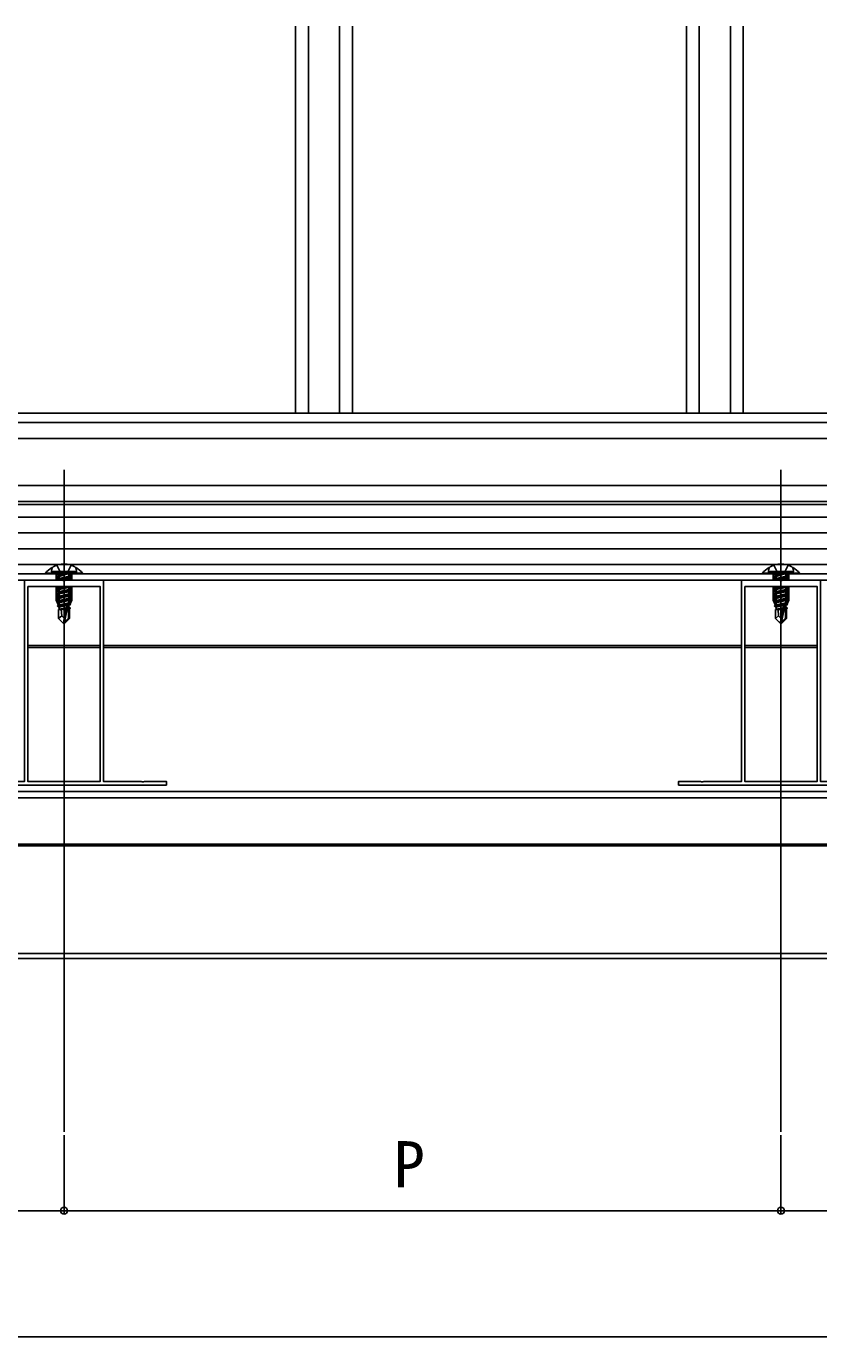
# Model space of a CAD drawing. Units: millimetres, scale not verified. Extents: x -875 to 875, y -1304 to 1296.
# Drawn here: x 259 to 510.5, y -1047.2 to -631.5 of the extents above; entities that cross this region are included whole.
import ezdxf
from ezdxf.enums import TextEntityAlignment as Align

# ---------------------------------------------------------------- set-up
doc = ezdxf.new("R2010")
doc.units = ezdxf.units.MM
doc.header["$LTSCALE"] = 8
for name, color, linetype in [('0-3_YKK_11', 7, 'Continuous'), ('0-5_YKK_12', 2, 'Continuous'), ('0-6_YKK_13', 4, 'Continuous'), ('0-7_YKK_D', 6, 'Continuous')]:
    doc.layers.add(name, color=color, linetype=linetype)
doc.styles.add('ＭＳ ゴシック', font='')
doc.styles.get('ＭＳ ゴシック').set_extended_font_data('MS Gothic')

msp = doc.modelspace()

# ---------------------------------------------------------------- linework, layer by layer
at = {"layer": '0-3_YKK_11'}
for points in [[(303.5, -872.2), (238.5, -872.2), (238.5, -871), (245.542, -871), (245.725, -871.12), (246.275, -871.12), (246.458, -871), (258.5, -871), (258.5, -807.2), (270.542, -807.2), (270.725, -807.32), (271.275, -807.32), (271.458, -807.2), (283.5, -807.2), (283.5, -871), (295.542, -871), (295.725, -871.12), (296.275, -871.12), (296.458, -871), (303.5, -871)], [(259.5, -809.2), (259.5, -871), (282.5, -871), (282.5, -809.2)], [(531, -872.2), (466, -872.2), (466, -871), (473.042, -871), (473.225, -871.12), (473.775, -871.12), (473.958, -871), (486, -871), (486, -807.2), (498.042, -807.2), (498.225, -807.32), (498.775, -807.32), (498.958, -807.2), (511, -807.2), (511, -871), (523.042, -871), (523.225, -871.12), (523.775, -871.12), (523.958, -871), (531, -871)], [(487, -809.2), (487, -871), (510, -871), (510, -809.2)]]:
    msp.add_lwpolyline(points, close=True, dxfattribs=at)
at = {"layer": '0-5_YKK_12'}
for p, q in [((344.5, -631.458), (344.5, -754.2)), ((348.557, -631.458), (348.557, -754.2)), ((358.443, -631.458), (358.443, -754.2)), ((362.5, -631.458), (362.5, -754.2)), ((468.5, -631.458), (468.5, -754.2)), ((472.557, -631.458), (472.557, -754.2)), ((482.443, -631.458), (482.443, -754.2)), ((486.5, -631.458), (486.5, -754.2)), ((-618.5, -754.2), (705.5, -754.2)), ((791.221, -757.2), (-861.589, -757.2)), ((-571.832, -762.2), (658.832, -762.2)), ((271, -772.2), (271, -982.2)), ((498.5, -772.2), (498.5, -982.2)), ((-573.5, -783.2), (660.5, -783.2)), ((-573.75, -802.2), (660.75, -802.2)), ((271, -801.7), (271, -815.7)), ((498.5, -801.7), (498.5, -815.7)), ((-584, -805.2), (671, -805.2)), ((-593, -807.2), (680, -807.2)), ((259.5, -827.9), (282.5, -827.9)), ((259.5, -828.5), (282.5, -828.5)), ((283.5, -827.9), (486, -827.9)), ((283.5, -828.5), (486, -828.5)), ((487, -827.9), (510, -827.9)), ((487, -828.5), (510, -828.5)), ((644.796, -874.2), (-557.804, -874.2)), ((644.796, -876.2), (-557.804, -876.2)), ((644.868, -891.5), (-557.868, -891.5)), ((644.826, -890.9), (-557.826, -890.9)), ((-608.5, -925.6), (695.5, -925.6)), ((-608.5, -927.2), (695.5, -927.2))]:
    msp.add_line(p, q, dxfattribs=at)
at = {"layer": '0-6_YKK_13'}
for p, q in [((671, -777.2), (-584, -777.2)), ((671, -782.2), (-584, -782.2)), ((671, -787.2), (-584, -787.2)), ((671, -792.2), (-584, -792.2)), ((671, -797.2), (-584, -797.2)), ((271, -801), (271, -821.9)), ((498.5, -801), (498.5, -821.9)), ((265.1, -804.952), (265.1, -805.2)), ((276.9, -804.952), (265.1, -804.952)), ((265.1, -805.2), (276.9, -805.2)), ((267, -804.4), (267.141, -803.598)), ((275, -804.4), (267, -804.4)), ((267, -804.4), (267.088, -804.9)), ((274.912, -804.9), (267.088, -804.9)), ((268.5, -805.2), (268.5, -807.2)), ((268.9, -805.55), (272.5, -804.95)), ((272.5, -805.05), (268.9, -805.65)), ((268.9, -805.55), (269.45, -805.232)), ((268.9, -805.55), (268.9, -805.65)), ((268.9, -805.55), (268.9, -805.65)), ((268.9, -805.65), (269.45, -805.968)), ((268.9, -806.95), (273.1, -806.25)), ((273.1, -806.35), (268.9, -807.05)), ((268.933, -805.2), (268.933, -805.531)), ((268.933, -805.669), (268.933, -806.931)), ((272.5, -804.95), (269.45, -805.232)), ((269.45, -805.968), (272.5, -805.05)), ((269.45, -805.1), (269.45, -805.232)), ((272.55, -805.932), (269.45, -806.632)), ((269.45, -805.968), (269.45, -806.632)), ((272.5, -804.95), (272.5, -805.05)), ((272.55, -805.1), (272.55, -805.932)), ((273.1, -806.25), (272.55, -805.932)), ((273.1, -806.35), (272.55, -806.668)), ((273.067, -805.2), (273.067, -806.231)), ((273.067, -806.369), (273.067, -807.2)), ((273.1, -806.25), (273.1, -806.35)), ((273.5, -805.2), (273.5, -807.2)), ((275, -804.4), (274.859, -803.598)), ((275, -804.4), (274.912, -804.9)), ((276.9, -804.952), (276.9, -805.2)), ((492.6, -804.952), (492.6, -805.2)), ((504.4, -804.952), (492.6, -804.952)), ((492.6, -805.2), (504.4, -805.2)), ((494.5, -804.4), (494.641, -803.598)), ((502.5, -804.4), (494.5, -804.4)), ((494.5, -804.4), (494.588, -804.9)), ((502.412, -804.9), (494.588, -804.9)), ((496, -805.2), (496, -807.2)), ((496.4, -805.55), (500, -804.95)), ((500, -805.05), (496.4, -805.65)), ((496.4, -805.55), (496.95, -805.232)), ((496.4, -805.55), (496.4, -805.65)), ((496.4, -805.55), (496.4, -805.65)), ((496.4, -805.65), (496.95, -805.968)), ((496.4, -806.95), (500.6, -806.25)), ((500.6, -806.35), (496.4, -807.05)), ((496.433, -805.2), (496.433, -805.531)), ((496.433, -805.669), (496.433, -806.931)), ((500, -804.95), (496.95, -805.232)), ((496.95, -805.968), (500, -805.05)), ((496.95, -805.1), (496.95, -805.232)), ((500.05, -805.932), (496.95, -806.632)), ((496.95, -805.968), (496.95, -806.632)), ((500, -804.95), (500, -805.05)), ((500.05, -805.1), (500.05, -805.932)), ((500.6, -806.25), (500.05, -805.932)), ((500.6, -806.35), (500.05, -806.668)), ((500.567, -805.2), (500.567, -806.231)), ((500.567, -806.369), (500.567, -807.2)), ((500.6, -806.25), (500.6, -806.35)), ((501, -805.2), (501, -807.2)), ((502.5, -804.4), (502.359, -803.598)), ((502.5, -804.4), (502.412, -804.9)), ((504.4, -804.952), (504.4, -805.2)), ((671, -807.2), (-584, -807.2)), ((268.5, -809.2), (268.5, -813.5)), ((268.9, -806.95), (269.45, -806.632)), ((268.9, -806.95), (268.9, -807.05)), ((268.9, -807.05), (269.16, -807.2)), ((272.8, -809.2), (268.9, -809.85)), ((268.9, -809.75), (272.2, -809.2)), ((268.9, -809.75), (269.45, -809.432)), ((268.9, -809.75), (268.9, -809.85)), ((268.9, -809.85), (269.45, -810.168)), ((268.9, -811.15), (273.1, -810.45)), ((273.1, -810.55), (268.9, -811.25)), ((268.933, -807.069), (268.933, -807.2)), ((268.933, -809.2), (268.933, -809.731)), ((268.933, -809.869), (268.933, -811.131)), ((270.479, -809.2), (269.45, -809.432)), ((269.45, -809.2), (269.45, -809.432)), ((272.55, -810.132), (269.45, -810.832)), ((269.45, -810.168), (269.45, -810.832)), ((272.55, -806.668), (271, -807.018)), ((272.55, -806.668), (272.55, -807.2)), ((272.55, -809.468), (272.55, -810.132)), ((273.1, -810.45), (272.55, -810.132)), ((273.067, -809.2), (273.067, -810.431)), ((273.067, -810.569), (273.067, -811.831)), ((273.1, -810.45), (273.1, -810.55)), ((273.5, -809.2), (273.5, -813.5)), ((496, -809.2), (496, -813.5)), ((496.4, -806.95), (496.95, -806.632)), ((496.4, -806.95), (496.4, -807.05)), ((496.4, -807.05), (496.66, -807.2)), ((500.3, -809.2), (496.4, -809.85)), ((496.4, -809.75), (499.7, -809.2)), ((496.4, -809.75), (496.95, -809.432)), ((496.4, -809.75), (496.4, -809.85)), ((496.4, -809.85), (496.95, -810.168)), ((496.4, -811.15), (500.6, -810.45)), ((500.6, -810.55), (496.4, -811.25)), ((496.433, -807.069), (496.433, -807.2)), ((496.433, -809.2), (496.433, -809.731)), ((496.433, -809.869), (496.433, -811.131)), ((497.979, -809.2), (496.95, -809.432)), ((496.95, -809.2), (496.95, -809.432)), ((500.05, -810.132), (496.95, -810.832)), ((496.95, -810.168), (496.95, -810.832)), ((500.05, -806.668), (498.5, -807.018)), ((500.05, -806.668), (500.05, -807.2)), ((500.05, -809.468), (500.05, -810.132)), ((500.6, -810.45), (500.05, -810.132)), ((500.567, -809.2), (500.567, -810.431)), ((500.567, -810.569), (500.567, -811.831)), ((500.6, -810.45), (500.6, -810.55)), ((501, -809.2), (501, -813.5)), ((269.45, -813.5), (268.5, -813.5)), ((269.3, -815.2), (268.5, -813.5)), ((268.9, -811.15), (269.45, -810.832)), ((268.9, -811.15), (268.9, -811.25)), ((268.9, -811.25), (269.45, -811.568)), ((268.9, -812.55), (273.1, -811.85)), ((273.1, -811.95), (268.9, -812.65)), ((268.9, -812.55), (269.45, -812.232)), ((268.9, -812.55), (268.9, -812.65)), ((268.9, -812.65), (269.45, -812.968)), ((268.9, -813.95), (273.1, -813.25)), ((273.1, -813.35), (268.9, -814.05)), ((268.9, -813.95), (269.45, -813.632)), ((268.9, -813.95), (268.9, -814.05)), ((268.9, -814.05), (269.45, -814.368)), ((268.9, -815.35), (271.926, -814.846)), ((268.933, -811.269), (268.933, -812.531)), ((268.933, -812.669), (268.933, -813.931)), ((268.933, -814.069), (268.933, -814.42)), ((272.55, -811.532), (269.45, -812.232)), ((269.45, -811.568), (269.45, -812.232)), ((272.55, -812.932), (269.45, -813.632)), ((269.45, -812.968), (269.45, -813.632)), ((272.55, -814.332), (269.45, -815.032)), ((269.45, -814.368), (269.45, -815.032)), ((272.332, -814.777), (271.15, -820.476)), ((272.332, -814.778), (273.1, -814.65)), ((273.1, -814.75), (272.387, -814.869)), ((272.55, -810.868), (272.55, -811.532)), ((273.1, -811.85), (272.55, -811.532)), ((272.55, -812.268), (272.55, -812.932)), ((273.1, -813.25), (272.55, -812.932)), ((272.55, -813.668), (272.55, -814.332)), ((273.1, -814.65), (272.55, -814.332)), ((273.5, -813.5), (272.7, -815.2)), ((273.5, -813.5), (272.84, -813.5)), ((273.067, -811.969), (273.067, -813.231)), ((273.067, -813.369), (273.067, -814.42)), ((273.1, -811.85), (273.1, -811.95)), ((273.1, -813.25), (273.1, -813.35)), ((273.1, -814.65), (273.1, -814.75)), ((496.95, -813.5), (496, -813.5)), ((496.8, -815.2), (496, -813.5)), ((496.4, -811.15), (496.95, -810.832)), ((496.4, -811.15), (496.4, -811.25)), ((496.4, -811.25), (496.95, -811.568)), ((496.4, -812.55), (500.6, -811.85)), ((500.6, -811.95), (496.4, -812.65)), ((496.4, -812.55), (496.95, -812.232)), ((496.4, -812.55), (496.4, -812.65)), ((496.4, -812.65), (496.95, -812.968)), ((496.4, -813.95), (500.6, -813.25)), ((500.6, -813.35), (496.4, -814.05)), ((496.4, -813.95), (496.95, -813.632)), ((496.4, -813.95), (496.4, -814.05)), ((496.4, -814.05), (496.95, -814.368)), ((496.4, -815.35), (499.426, -814.846)), ((496.433, -811.269), (496.433, -812.531)), ((496.433, -812.669), (496.433, -813.931)), ((496.433, -814.069), (496.433, -814.42)), ((500.05, -811.532), (496.95, -812.232)), ((496.95, -811.568), (496.95, -812.232)), ((500.05, -812.932), (496.95, -813.632)), ((496.95, -812.968), (496.95, -813.632)), ((500.05, -814.332), (496.95, -815.032)), ((496.95, -814.368), (496.95, -815.032)), ((499.832, -814.777), (498.65, -820.476)), ((499.832, -814.778), (500.6, -814.65)), ((500.6, -814.75), (499.887, -814.869)), ((500.05, -810.868), (500.05, -811.532)), ((500.6, -811.85), (500.05, -811.532)), ((500.05, -812.268), (500.05, -812.932)), ((500.6, -813.25), (500.05, -812.932)), ((500.05, -813.668), (500.05, -814.332)), ((500.6, -814.65), (500.05, -814.332)), ((501, -813.5), (500.2, -815.2)), ((501, -813.5), (500.34, -813.5)), ((500.567, -811.969), (500.567, -813.231)), ((500.567, -813.369), (500.567, -814.42)), ((500.6, -811.85), (500.6, -811.95)), ((500.6, -813.25), (500.6, -813.35)), ((500.6, -814.65), (500.6, -814.75)), ((271.898, -814.95), (268.9, -815.45)), ((268.9, -815.35), (269.45, -815.032)), ((268.9, -815.35), (268.9, -815.45)), ((268.9, -815.45), (269.45, -815.768)), ((272.7, -815.2), (269.3, -815.2)), ((269.3, -816.5), (269.45, -816.432)), ((269.3, -816.5), (269.3, -819.35)), ((271.576, -816.5), (269.3, -816.5)), ((270.257, -818.547), (269.3, -819.35)), ((271.84, -815.228), (269.45, -815.768)), ((269.45, -815.768), (269.45, -816.432)), ((271.695, -815.925), (269.45, -816.432)), ((271.635, -816.217), (269.917, -816.5)), ((271.91, -814.893), (271, -819.278)), ((271.58, -816.484), (271.496, -816.5)), ((272.55, -815.732), (272.397, -815.767)), ((272.4, -814.948), (272.4, -819.226)), ((273, -815.992), (272.4, -816.091)), ((273, -816.208), (272.4, -816.324)), ((272.7, -816.5), (272.4, -816.5)), ((272.55, -815.068), (272.55, -815.732)), ((273, -815.992), (272.55, -815.732)), ((273, -816.208), (272.7, -816.381)), ((272.7, -816.381), (272.7, -819.35)), ((273, -815.992), (273, -816.208)), ((499.398, -814.95), (496.4, -815.45)), ((496.4, -815.35), (496.95, -815.032)), ((496.4, -815.35), (496.4, -815.45)), ((496.4, -815.45), (496.95, -815.768)), ((500.2, -815.2), (496.8, -815.2)), ((496.8, -816.5), (496.95, -816.432)), ((496.8, -816.5), (496.8, -819.35)), ((499.076, -816.5), (496.8, -816.5)), ((497.757, -818.547), (496.8, -819.35)), ((499.34, -815.228), (496.95, -815.768)), ((496.95, -815.768), (496.95, -816.432)), ((499.195, -815.925), (496.95, -816.432)), ((499.135, -816.217), (497.417, -816.5)), ((499.41, -814.893), (498.5, -819.278)), ((499.08, -816.484), (498.996, -816.5)), ((500.05, -815.732), (499.897, -815.767)), ((499.9, -814.948), (499.9, -819.226)), ((500.5, -815.992), (499.9, -816.091)), ((500.5, -816.208), (499.9, -816.324)), ((500.2, -816.5), (499.9, -816.5)), ((500.05, -815.068), (500.05, -815.732)), ((500.5, -815.992), (500.05, -815.732)), ((500.5, -816.208), (500.2, -816.381)), ((500.2, -816.381), (500.2, -819.35)), ((500.5, -815.992), (500.5, -816.208)), ((270.85, -820.9), (269.3, -819.35)), ((271, -819.278), (270.85, -820.9)), ((270.85, -820.9), (271.15, -820.9)), ((271, -819.278), (271, -820.9)), ((272.4, -819.226), (271.15, -820.476)), ((271.15, -820.9), (272.7, -819.35)), ((271.15, -820.476), (271.15, -820.9)), ((272.7, -819.35), (272.4, -819.226)), ((498.35, -820.9), (496.8, -819.35)), ((498.5, -819.278), (498.35, -820.9)), ((498.35, -820.9), (498.65, -820.9)), ((498.5, -819.278), (498.5, -820.9)), ((499.9, -819.226), (498.65, -820.476)), ((498.65, -820.9), (500.2, -819.35)), ((498.65, -820.476), (498.65, -820.9)), ((500.2, -819.35), (499.9, -819.226))]:
    msp.add_line(p, q, dxfattribs=at)
for points in [[(268.7, -802.421), (269.855, -804.737), (271, -805.346)], [(273.3, -802.421), (272.145, -804.737), (271, -805.346)], [(496.2, -802.421), (497.355, -804.737), (498.5, -805.346)], [(500.8, -802.421), (499.645, -804.737), (498.5, -805.346)], [(273.013, -809.2), (272.55, -809.468), (269.45, -810.168)], [(273.1, -810.55), (272.55, -810.868), (269.45, -811.568)], [(500.513, -809.2), (500.05, -809.468), (496.95, -810.168)], [(500.6, -810.55), (500.05, -810.868), (496.95, -811.568)], [(273.1, -811.95), (272.55, -812.268), (269.45, -812.968)], [(273.1, -813.35), (272.55, -813.668), (269.45, -814.368)], [(273.1, -814.75), (272.55, -815.068), (272.4, -815.101)], [(500.6, -811.95), (500.05, -812.268), (496.95, -812.968)], [(500.6, -813.35), (500.05, -813.668), (496.95, -814.368)], [(500.6, -814.75), (500.05, -815.068), (499.9, -815.101)], [(271, -819.278), (270.257, -818.547), (270.1, -816.5)], [(498.5, -819.278), (497.757, -818.547), (497.6, -816.5)]]:
    msp.add_lwpolyline(points, dxfattribs=at)
for centre, radius, start, end in [((271, -808.5), 6.5, 57.94412, 122.05588), ((498.5, -808.5), 6.5, 57.94412, 122.05588), ((271, -809.9), 7.7, 119.70576, 140.01688), ((268.028, -803.754), 0.9, 122.05588, 170), ((269.25, -805.1), 0.2, 0, 90), ((272.75, -805.1), 0.2, 90, 180), ((273.972, -803.754), 0.9, 10, 57.94412), ((271, -809.9), 7.7, 39.98312, 60.29424), ((498.5, -809.9), 7.7, 119.70576, 140.01688), ((495.528, -803.754), 0.9, 122.05588, 170), ((496.75, -805.1), 0.2, 0, 90), ((500.25, -805.1), 0.2, 90, 180), ((501.472, -803.754), 0.9, 10, 57.94412), ((498.5, -809.9), 7.7, 39.98312, 60.29424), ((272.152, -814.948), 0.248, 0, 167.19096), ((499.652, -814.948), 0.248, 0, 167.19096)]:
    msp.add_arc(centre, radius, start, end, dxfattribs=at)
at = {"layer": '0-7_YKK_D'}
for p, q in [((271, -983.2), (271, -1008.2)), ((271, -983.2), (271, -1008.2)), ((498.5, -983.2), (498.5, -1008.2)), ((498.5, -983.2), (498.5, -1008.2)), ((43.5, -1007.2), (271, -1007.2)), ((271, -1007.2), (498.5, -1007.2)), ((498.5, -1007.2), (726, -1007.2)), ((-639, -1047.2), (726, -1047.2))]:
    msp.add_line(p, q, dxfattribs=at)
for centre in [(271, -1007.2), (271, -1007.2), (498.5, -1007.2), (498.5, -1007.2)]:
    msp.add_circle(centre, 1.075, dxfattribs=at)

# ---------------------------------------------------------------- texts
at = {"layer": '0-7_YKK_D', "style": 'ＭＳ ゴシック'}
msp.add_text('P', height=14.66, dxfattribs=at).set_placement((375.545, -1004.2), align=Align.BOTTOM_LEFT)

doc.saveas('drawing.dxf')
